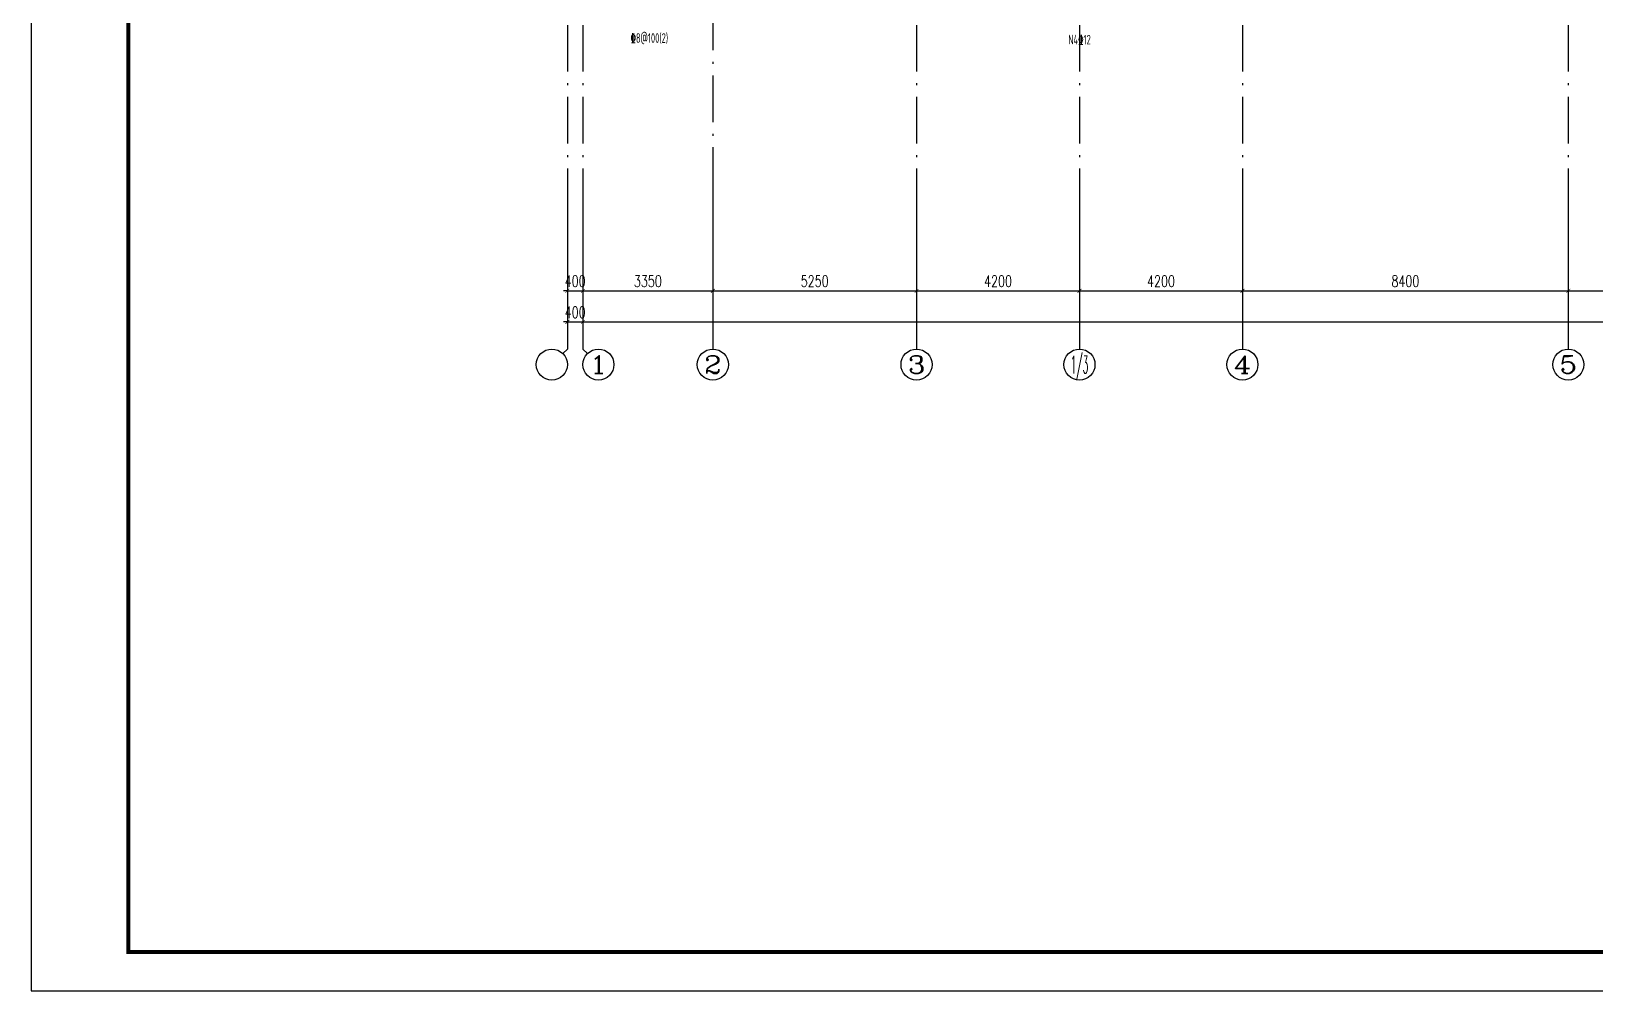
# Model space of a CAD drawing. Extents: x 169490 to 7584583, y -2399407 to 1374371.
# Drawn here: x 722202 to 762500, y 795791 to 820520 of the extents above; entities that cross this region are included whole.
import ezdxf
from ezdxf.enums import TextEntityAlignment as Align

# ---------------------------------------------------------------- set-up
doc = ezdxf.new("R2010")
doc.units = 0
doc.header["$LTSCALE"] = 100
doc.linetypes.add('D3轴线点划线', pattern=[18.5, 12, -3, 0.5, -3])
doc.layers.get('0').update_dxf_attribs({"linetype": 'CONTINUOUS'})
doc.layers.get('DEFPOINTS').update_dxf_attribs({"linetype": 'CONTINUOUS'})
for name, color, linetype in [('AXIS', 3, 'CONTINUOUS'), ('AXIS_TEXT', 4, 'CONTINUOUS'), ('C-AXIS(轴号)', 3, 'CONTINUOUS'), ('C-AXIS-T(字)', 7, 'CONTINUOUS'), ('C-DOTE', 8, 'D3轴线点划线'), ('图框', 140, 'CONTINUOUS')]:
    doc.layers.add(name, color=color, linetype=linetype)
doc.layers.add('梁原位标注', color=7, linetype='CONTINUOUS', lineweight=18)
doc.styles.add('_TCH_AXIS', font='COMPLEX', dxfattribs={"bigfont": 'GBCBIG'})
doc.styles.add('_TCH_DIM_T3', font='SIMPLEX.shx', dxfattribs={"width": 0.705882, "bigfont": 'GBCBIG.shx'})
doc.styles.add('BW_Rein', font='Tssdeng.shx', dxfattribs={"width": 0.7, "bigfont": 'hztxt.shx'})
doc.styles.add('COMPLEX', font='COMPLEX')
doc.dimstyles.new('_TCH_ARCH&&100', dxfattribs={"dimtxt": 297.5, "dimasz": 100, "dimexe": 250, "dimexo": 300, "dimgap": 100, "dimtad": 1, "dimdec": 0, "dimzin": 0, "dimdsep": 46, "dimtxsty": '_TCH_DIM_T3', "dimblk": 'ARCHTICK', "dimcen": 0.09, "dimclrt": 7, "dimazin": 2, "dimtfac": 1, "dimtdec": 0, "dimtix": 1, "dimtmove": 2, "dimatfit": 3, "dimfxl": 1, "dimtolj": 1, "dimtzin": 0, "dimarcsym": 0})

# ---------------------------------------------------------------- blocks, each defined once
blk = doc.blocks.new('_ARCHTICK')
at = {"const_width": 0.15}
blk.add_lwpolyline([(-0.5, -0.5), (0.5, 0.5)], dxfattribs=at)
blk = doc.blocks.new('*D3542')
at = {"layer": 'AXIS', "color": 0, "lineweight": -2, "transparency": 16777216}
for p, q in [((736420, 816029), (736420, 812779)), ((808320, 816029), (808320, 812779)), ((736420, 813029), (808320, 813029))]:
    blk.add_line(p, q, dxfattribs=at)
at = {"layer": 'DEFPOINTS', "color": 0, "transparency": 16777216}
for p in [(736420, 816329), (808320, 816329), (808320, 813029)]:
    blk.add_point(p, dxfattribs=at)
at = {"layer": 'AXIS', "color": 0, "lineweight": -2, "transparency": 16777216, "xscale": 100, "yscale": 100, "zscale": 100, "rotation": 180}
blk.add_blockref('_ARCHTICK', (736420, 813029), dxfattribs=at)
at = {"layer": 'AXIS', "color": 0, "lineweight": -2, "transparency": 16777216, "xscale": 100, "yscale": 100, "zscale": 100}
blk.add_blockref('_ARCHTICK', (808320, 813029), dxfattribs=at)
at = {"layer": 'AXIS', "color": 7, "transparency": 16777216, "insert": (772370, 813278), "char_height": 297.5, "attachment_point": 5, "style": '_TCH_DIM_T3'}
blk.add_mtext('\\A1;71900', dxfattribs=at)
blk = doc.blocks.new('*D3543')
at = {"layer": 'AXIS', "color": 0, "lineweight": -2, "transparency": 16777216}
for p, q in [((736020, 816029), (736020, 812779)), ((736420, 816029), (736420, 812779)), ((736020, 813029), (735920, 813029)), ((736020, 813029), (736420, 813029)), ((736420, 813029), (736520, 813029))]:
    blk.add_line(p, q, dxfattribs=at)
at = {"layer": 'DEFPOINTS', "color": 0, "transparency": 16777216}
for p in [(736020, 816329), (736420, 816329), (736420, 813029)]:
    blk.add_point(p, dxfattribs=at)
at = {"layer": 'AXIS', "color": 0, "lineweight": -2, "transparency": 16777216, "xscale": 100, "yscale": 100, "zscale": 100}
blk.add_blockref('_ARCHTICK', (736020, 813029), dxfattribs=at)
at = {"layer": 'AXIS', "color": 0, "lineweight": -2, "transparency": 16777216, "xscale": 100, "yscale": 100, "zscale": 100, "rotation": 180}
blk.add_blockref('_ARCHTICK', (736420, 813029), dxfattribs=at)
at = {"layer": 'AXIS', "color": 7, "transparency": 16777216, "insert": (736220, 813278), "char_height": 297.5, "attachment_point": 5, "style": '_TCH_DIM_T3'}
blk.add_mtext('\\A1;400', dxfattribs=at)
blk = doc.blocks.new('*D3544')
at = {"layer": 'AXIS', "color": 0, "lineweight": -2, "transparency": 16777216}
for p, q in [((736020, 816029), (736020, 813579)), ((736420, 816029), (736420, 813579)), ((736020, 813829), (735920, 813829)), ((736020, 813829), (736420, 813829)), ((736420, 813829), (736520, 813829))]:
    blk.add_line(p, q, dxfattribs=at)
at = {"layer": 'DEFPOINTS', "color": 0, "transparency": 16777216}
for p in [(736020, 816329), (736420, 816329), (736420, 813829)]:
    blk.add_point(p, dxfattribs=at)
at = {"layer": 'AXIS', "color": 0, "lineweight": -2, "transparency": 16777216, "xscale": 100, "yscale": 100, "zscale": 100}
blk.add_blockref('_ARCHTICK', (736020, 813829), dxfattribs=at)
at = {"layer": 'AXIS', "color": 0, "lineweight": -2, "transparency": 16777216, "xscale": 100, "yscale": 100, "zscale": 100, "rotation": 180}
blk.add_blockref('_ARCHTICK', (736420, 813829), dxfattribs=at)
at = {"layer": 'AXIS', "color": 7, "transparency": 16777216, "insert": (736220, 814078), "char_height": 297.5, "attachment_point": 5, "style": '_TCH_DIM_T3'}
blk.add_mtext('\\A1;400', dxfattribs=at)
blk = doc.blocks.new('*D3545')
at = {"layer": 'AXIS', "color": 0, "lineweight": -2, "transparency": 16777216}
for p, q in [((736420, 816029), (736420, 813579)), ((739770, 816029), (739770, 813579)), ((736420, 813829), (739770, 813829))]:
    blk.add_line(p, q, dxfattribs=at)
at = {"layer": 'DEFPOINTS', "color": 0, "transparency": 16777216}
for p in [(736420, 816329), (739770, 816329), (739770, 813829)]:
    blk.add_point(p, dxfattribs=at)
at = {"layer": 'AXIS', "color": 0, "lineweight": -2, "transparency": 16777216, "xscale": 100, "yscale": 100, "zscale": 100, "rotation": 180}
blk.add_blockref('_ARCHTICK', (736420, 813829), dxfattribs=at)
at = {"layer": 'AXIS', "color": 0, "lineweight": -2, "transparency": 16777216, "xscale": 100, "yscale": 100, "zscale": 100}
blk.add_blockref('_ARCHTICK', (739770, 813829), dxfattribs=at)
at = {"layer": 'AXIS', "color": 7, "transparency": 16777216, "insert": (738095, 814078), "char_height": 297.5, "attachment_point": 5, "style": '_TCH_DIM_T3'}
blk.add_mtext('\\A1;3350', dxfattribs=at)
blk = doc.blocks.new('*D3546')
at = {"layer": 'AXIS', "color": 0, "lineweight": -2, "transparency": 16777216}
for p, q in [((739770, 816029), (739770, 813579)), ((745020, 816029), (745020, 813579)), ((739770, 813829), (745020, 813829))]:
    blk.add_line(p, q, dxfattribs=at)
at = {"layer": 'DEFPOINTS', "color": 0, "transparency": 16777216}
for p in [(739770, 816329), (745020, 816329), (745020, 813829)]:
    blk.add_point(p, dxfattribs=at)
at = {"layer": 'AXIS', "color": 0, "lineweight": -2, "transparency": 16777216, "xscale": 100, "yscale": 100, "zscale": 100, "rotation": 180}
blk.add_blockref('_ARCHTICK', (739770, 813829), dxfattribs=at)
at = {"layer": 'AXIS', "color": 0, "lineweight": -2, "transparency": 16777216, "xscale": 100, "yscale": 100, "zscale": 100}
blk.add_blockref('_ARCHTICK', (745020, 813829), dxfattribs=at)
at = {"layer": 'AXIS', "color": 7, "transparency": 16777216, "insert": (742395, 814078), "char_height": 297.5, "attachment_point": 5, "style": '_TCH_DIM_T3'}
blk.add_mtext('\\A1;5250', dxfattribs=at)
blk = doc.blocks.new('*D3547')
at = {"layer": 'AXIS', "color": 0, "lineweight": -2, "transparency": 16777216}
for p, q in [((745020, 816029), (745020, 813579)), ((749220, 816029), (749220, 813579)), ((745020, 813829), (749220, 813829))]:
    blk.add_line(p, q, dxfattribs=at)
at = {"layer": 'DEFPOINTS', "color": 0, "transparency": 16777216}
for p in [(745020, 816329), (749220, 816329), (749220, 813829)]:
    blk.add_point(p, dxfattribs=at)
at = {"layer": 'AXIS', "color": 0, "lineweight": -2, "transparency": 16777216, "xscale": 100, "yscale": 100, "zscale": 100, "rotation": 180}
blk.add_blockref('_ARCHTICK', (745020, 813829), dxfattribs=at)
at = {"layer": 'AXIS', "color": 0, "lineweight": -2, "transparency": 16777216, "xscale": 100, "yscale": 100, "zscale": 100}
blk.add_blockref('_ARCHTICK', (749220, 813829), dxfattribs=at)
at = {"layer": 'AXIS', "color": 7, "transparency": 16777216, "insert": (747120, 814078), "char_height": 297.5, "attachment_point": 5, "style": '_TCH_DIM_T3'}
blk.add_mtext('\\A1;4200', dxfattribs=at)
blk = doc.blocks.new('*D3548')
at = {"layer": 'AXIS', "color": 0, "lineweight": -2, "transparency": 16777216}
for p, q in [((749220, 816029), (749220, 813579)), ((753420, 816029), (753420, 813579)), ((749220, 813829), (753420, 813829))]:
    blk.add_line(p, q, dxfattribs=at)
at = {"layer": 'DEFPOINTS', "color": 0, "transparency": 16777216}
for p in [(749220, 816329), (753420, 816329), (753420, 813829)]:
    blk.add_point(p, dxfattribs=at)
at = {"layer": 'AXIS', "color": 0, "lineweight": -2, "transparency": 16777216, "xscale": 100, "yscale": 100, "zscale": 100, "rotation": 180}
blk.add_blockref('_ARCHTICK', (749220, 813829), dxfattribs=at)
at = {"layer": 'AXIS', "color": 0, "lineweight": -2, "transparency": 16777216, "xscale": 100, "yscale": 100, "zscale": 100}
blk.add_blockref('_ARCHTICK', (753420, 813829), dxfattribs=at)
at = {"layer": 'AXIS', "color": 7, "transparency": 16777216, "insert": (751320, 814078), "char_height": 297.5, "attachment_point": 5, "style": '_TCH_DIM_T3'}
blk.add_mtext('\\A1;4200', dxfattribs=at)
blk = doc.blocks.new('*D3549')
at = {"layer": 'AXIS', "color": 0, "lineweight": -2, "transparency": 16777216}
for p, q in [((753420, 816029), (753420, 813579)), ((761820, 816029), (761820, 813579)), ((753420, 813829), (761820, 813829))]:
    blk.add_line(p, q, dxfattribs=at)
at = {"layer": 'DEFPOINTS', "color": 0, "transparency": 16777216}
for p in [(753420, 816329), (761820, 816329), (761820, 813829)]:
    blk.add_point(p, dxfattribs=at)
at = {"layer": 'AXIS', "color": 0, "lineweight": -2, "transparency": 16777216, "xscale": 100, "yscale": 100, "zscale": 100, "rotation": 180}
blk.add_blockref('_ARCHTICK', (753420, 813829), dxfattribs=at)
at = {"layer": 'AXIS', "color": 0, "lineweight": -2, "transparency": 16777216, "xscale": 100, "yscale": 100, "zscale": 100}
blk.add_blockref('_ARCHTICK', (761820, 813829), dxfattribs=at)
at = {"layer": 'AXIS', "color": 7, "transparency": 16777216, "insert": (757620, 814078), "char_height": 297.5, "attachment_point": 5, "style": '_TCH_DIM_T3'}
blk.add_mtext('\\A1;8400', dxfattribs=at)
blk = doc.blocks.new('*D3550')
at = {"layer": 'AXIS', "color": 0, "lineweight": -2, "transparency": 16777216}
for p, q in [((761820, 816029), (761820, 813579)), ((770420, 816029), (770420, 813579)), ((761820, 813829), (770420, 813829))]:
    blk.add_line(p, q, dxfattribs=at)
at = {"layer": 'DEFPOINTS', "color": 0, "transparency": 16777216}
for p in [(761820, 816329), (770420, 816329), (770420, 813829)]:
    blk.add_point(p, dxfattribs=at)
at = {"layer": 'AXIS', "color": 0, "lineweight": -2, "transparency": 16777216, "xscale": 100, "yscale": 100, "zscale": 100, "rotation": 180}
blk.add_blockref('_ARCHTICK', (761820, 813829), dxfattribs=at)
at = {"layer": 'AXIS', "color": 0, "lineweight": -2, "transparency": 16777216, "xscale": 100, "yscale": 100, "zscale": 100}
blk.add_blockref('_ARCHTICK', (770420, 813829), dxfattribs=at)
at = {"layer": 'AXIS', "color": 7, "transparency": 16777216, "insert": (766120, 814078), "char_height": 297.5, "attachment_point": 5, "style": '_TCH_DIM_T3'}
blk.add_mtext('\\A1;8600', dxfattribs=at)
blk = doc.blocks.new('_AXISO')
blk.add_circle((0, 0), 0.5)
at = {"layer": 'AXIS_TEXT', "style": 'COMPLEX', "width": 1.041667}
blk.add_attdef('A', text='', height=0.56, dxfattribs=at).set_placement((-0.25, -0.28), (0.25, -0.28), align=Align.FIT)

msp = doc.modelspace()

# ---------------------------------------------------------------- linework, layer by layer
at = {"ltscale": 10}
msp.add_lwpolyline([(819306.7, 854191.4), (724701.8, 854191.4), (724701.8, 796791.4), (819306.7, 796791.4)], close=True, dxfattribs=at)
at = {"layer": 'C-AXIS(轴号)'}
for p, q in [((736019.7, 816328.9), (736019.7, 812328.9)), ((736419.7, 816328.9), (736419.7, 812328.9)), ((739769.7, 816328.9), (739769.7, 812328.9)), ((745019.7, 816328.9), (745019.7, 812328.9)), ((749219.7, 816328.9), (749219.7, 812328.9)), ((753419.7, 816328.9), (753419.7, 812328.9)), ((761819.7, 816328.9), (761819.7, 812328.9)), ((735902.6, 812211.7), (736019.7, 812328.9)), ((736536.9, 812211.7), (736419.7, 812328.9))]:
    msp.add_line(p, q, dxfattribs=at)
at = {"layer": 'C-DOTE'}
for p, q in [((736019.7, 841028.9), (736019.7, 816328.9)), ((736419.7, 841028.9), (736419.7, 816328.9)), ((745019.7, 841028.9), (745019.7, 816328.9)), ((749219.7, 841028.9), (749219.7, 816328.9)), ((753419.7, 841028.9), (753419.7, 816328.9)), ((761819.7, 841028.9), (761819.7, 816328.9)), ((739769.7, 828628.9), (739769.7, 816328.9))]:
    msp.add_line(p, q, dxfattribs=at)
at = {"layer": '图框'}
msp.add_lwpolyline([(722201.8, 795791.4), (827301.8, 795791.4), (827301.8, 855191.4), (722201.8, 855191.4)], close=True, dxfattribs=at)
at = {"layer": '图框', "const_width": 100}
msp.add_lwpolyline([(724701.8, 796791.4), (826301.8, 796791.4), (826301.8, 854191.4), (724701.8, 854191.4)], close=True, dxfattribs=at)

# ---------------------------------------------------------------- block references
at = {"layer": 'C-AXIS(轴号)', "xscale": 800, "yscale": 800, "zscale": 800}
msp.add_blockref('_AXISO', (735619.7, 811928.9), dxfattribs=at)
at = {"layer": 'C-AXIS(轴号)'}
ref = msp.add_blockref('_AXISO', (736819.7, 811928.9), dxfattribs=dict(at, xscale=800, yscale=800, zscale=800))
ref.add_attrib('A', '1', dxfattribs={"layer": 'C-AXIS-T(字)', "height": 452.5, "style": '_TCH_AXIS', "width": 2.333333}).set_placement((736593.4, 811702.6), (737046, 811702.6), align=Align.FIT)
ref = msp.add_blockref('_AXISO', (739769.7, 811928.9), dxfattribs=dict(at, xscale=800, yscale=800, zscale=800))
ref.add_attrib('A', '2', dxfattribs={"layer": 'C-AXIS-T(字)', "height": 452.5, "style": '_TCH_AXIS', "width": 1.5}).set_placement((739543.4, 811702.6), (739996, 811702.6), align=Align.FIT)
ref = msp.add_blockref('_AXISO', (745019.7, 811928.9), dxfattribs=dict(at, xscale=800, yscale=800, zscale=800))
ref.add_attrib('A', '3', dxfattribs={"layer": 'C-AXIS-T(字)', "height": 452.5, "style": '_TCH_AXIS', "width": 1.5}).set_placement((744793.4, 811702.6), (745246, 811702.6), align=Align.FIT)
ref = msp.add_blockref('_AXISO', (749219.7, 811928.9), dxfattribs=dict(at, xscale=800, yscale=800, zscale=800))
ref.add_attrib('A', '1/3', dxfattribs={"layer": 'C-AXIS-T(字)', "height": 452.55, "style": '_TCH_AXIS', "width": 0.411765}).set_placement((748993.4, 811702.6), (749446, 811702.6), align=Align.FIT)
ref = msp.add_blockref('_AXISO', (753419.7, 811928.9), dxfattribs=dict(at, xscale=800, yscale=800, zscale=800))
ref.add_attrib('A', '4', dxfattribs={"layer": 'C-AXIS-T(字)', "height": 452.5, "style": '_TCH_AXIS', "width": 1.3125}).set_placement((753193.4, 811702.6), (753646, 811702.6), align=Align.FIT)
ref = msp.add_blockref('_AXISO', (761819.7, 811928.9), dxfattribs=dict(at, xscale=800, yscale=800, zscale=800))
ref.add_attrib('A', '5', dxfattribs={"layer": 'C-AXIS-T(字)', "height": 452.5, "style": '_TCH_AXIS', "width": 1.5}).set_placement((761593.4, 811702.6), (762046, 811702.6), align=Align.FIT)

# ---------------------------------------------------------------- texts
at = {"layer": '梁原位标注', "style": 'BW_Rein', "width": 0.65}
for s, p in [('%%1328@100(2)', (738132.7, 820220.7)), ('N4%%13212', (749220.7, 820178.9))]:
    msp.add_text(s, height=250, dxfattribs=at).set_placement(p, align=Align.CENTER)

# ---------------------------------------------------------------- dimensions: what is measured, and where the dimension line sits
at = {"layer": 'AXIS'}
for p1, p2, distance, picture, middle in [((736019.7, 816328.9), (736419.7, 816328.9), -3300, '*D3543', (736219.7, 813277.6)), ((736019.7, 816328.9), (736419.7, 816328.9), -2500, '*D3544', (736219.7, 814077.6)), ((736419.7, 816328.9), (808319.7, 816328.9), -3300, '*D3542', (772369.7, 813277.6)), ((736419.7, 816328.9), (739769.7, 816328.9), -2500, '*D3545', (738094.7, 814077.6)), ((739769.7, 816328.9), (745019.7, 816328.9), -2500, '*D3546', (742394.7, 814077.6)), ((745019.7, 816328.9), (749219.7, 816328.9), -2500, '*D3547', (747119.7, 814077.6)), ((749219.7, 816328.9), (753419.7, 816328.9), -2500, '*D3548', (751319.7, 814077.6)), ((753419.7, 816328.9), (761819.7, 816328.9), -2500, '*D3549', (757619.7, 814077.6)), ((761819.7, 816328.9), (770419.7, 816328.9), -2500, '*D3550', (766119.7, 814077.6))]:
    dim = msp.add_aligned_dim(p1=p1, p2=p2, distance=distance, dimstyle='_TCH_ARCH&&100', dxfattribs=at)
    dim.commit()
    dim.dimension.update_dxf_attribs({"geometry": picture, "text_midpoint": middle})

doc.saveas('drawing.dxf')
